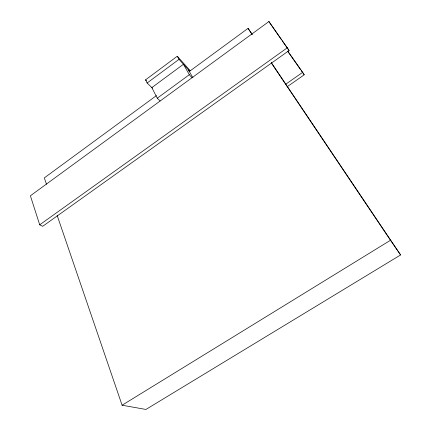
<?xml version="1.0" encoding="UTF-8"?>
<svg xmlns="http://www.w3.org/2000/svg" width="431" height="431" viewBox="0 0 431 431"><rect width="100%" height="100%" fill="white"/><g stroke="black" fill="none" stroke-linecap="round" stroke-linejoin="round"><path stroke-width="0.65" d="M152.38 88.107L147.127 83L145.538 79.854L177.292 56.235L190.233 70.722M147.127 83L179.032 59.333L177.292 56.235M156.485 95.569L44.307 177.901L46.483 184.269M189.004 71.708L248.073 28.354L252.173 34.367M157.245 98.203L189.317 74.708L183.444 64.262L151.852 87.595L157.245 98.203L160.116 100.956M268.906 21.55L30.391 195.793L39.706 224.815L42.691 226.302L289.099 50.513L268.906 21.55L281.427 39.63M39.706 224.815L287.369 47.739M285.597 84.309L302.675 72.333L287.795 51.154M287.138 86.755L304.216 74.805L302.675 72.333M122.097 405.215L390.475 240.277L400.609 254.942L145.942 409.45L122.097 405.215L57.161 215.468M145.538 79.854L146.492 80.786M189.317 74.708L191.994 77.666M179.032 59.333L189.726 71.277M282.197 40.719L289.099 50.513M287.86 51.521L300.412 69.391M301.172 70.474L304.216 74.805M271.234 62.479L400.609 254.942M248.073 28.354L252.194 34.491M271.309 62.931L390.475 240.277M188.363 69.757L192.921 77.828"/></g></svg>
